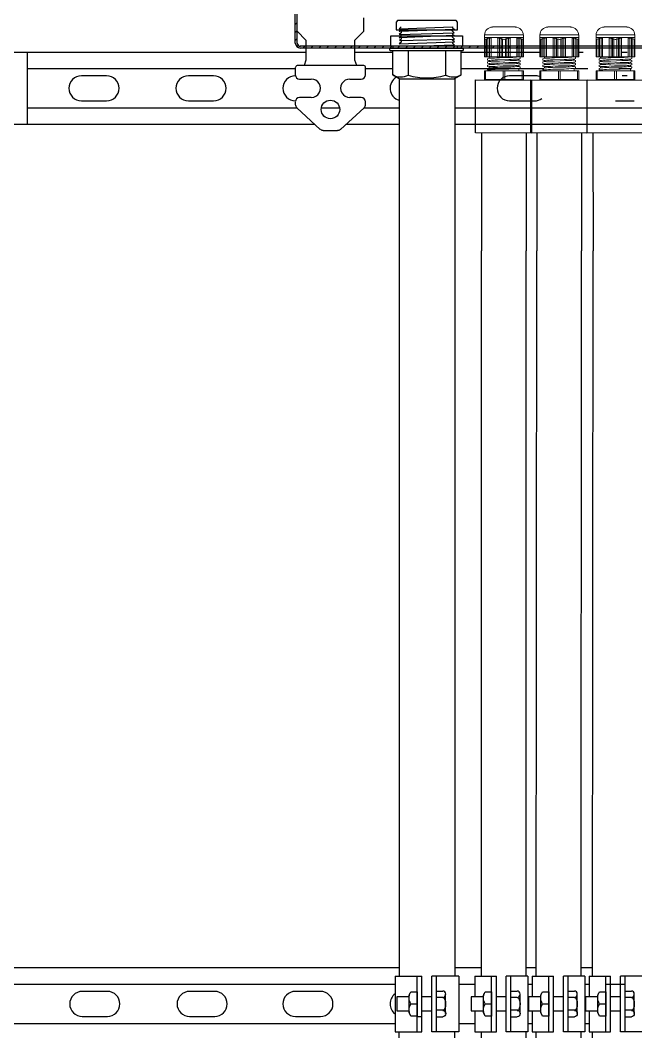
# Model space of a CAD drawing. Header units: feet. Extents: x -159 to 1687, y -48 to 1556.
# Drawn here: x 506.69 to 507.84, y 1042.743 to 1044.633 of the extents above; entities that cross this region are included whole.
import ezdxf

# ---------------------------------------------------------------- set-up
doc = ezdxf.new("R2010")
doc.units = ezdxf.units.FT
doc.header["$MEASUREMENT"] = 0
for name, color, linetype in [('E-COND-PVC', 4, 'Continuous'), ('E-DETL', 7, 'Continuous'), ('E-EQPM-CAB', 5, 'Continuous'), ('E-EQPM-HRDW', 253, 'Continuous')]:
    doc.layers.add(name, color=color, linetype=linetype)

# ---------------------------------------------------------------- blocks, each defined once
blk = doc.blocks.new('HSQN031')
blk.add_lwpolyline([(-0.398, 0.211), (-0.398, 0), (0.398, 0), (0.398, 0.211), (0.281, 0.266), (-0.281, 0.266)], close=True)
for points in [[(0, 0.211, 0.123587), (-0.199, 0.266, 0.085237), (-0.339, 0.239)], [(0.339, 0.239, 0.085237), (0.199, 0.266, 0.123587), (0, 0.211), (0, 0)]]:
    blk.add_lwpolyline(points, format="xyb")
blk = doc.blocks.new('Bolt Head 312')
for p, q in [((-0.289, 0), (-0.289, 0.141)), ((-0.289, 0), (0.289, 0)), ((-0.217, 0.203), (0.217, 0.203)), ((-0.144, 0.141), (-0.144, 0)), ((0.144, 0.141), (0.144, 0)), ((0.289, 0), (0.289, 0.141))]:
    blk.add_line(p, q)
for centre, major_axis, ratio in [((-0.217, 0.141), (-0.0722, 0), 0.866025), ((0, 0.141), (-0.144, 0), 0.433013)]:
    blk.add_ellipse(centre, major_axis=major_axis, ratio=ratio, start_param=3.141593, end_param=6.283185)
at = {"extrusion": (0, 0, -1)}
blk.add_ellipse((0.217, 0.141), major_axis=(0.0722, 0), ratio=0.866025, start_param=3.141593, end_param=6.283185, dxfattribs=at)

msp = doc.modelspace()

# ---------------------------------------------------------------- linework, layer by layer
at = {"layer": 'E-COND-PVC', "color": 111}
for points in [[(507.39783, 1044.52332), (507.39783, 1042.84676)], [(507.50199, 1044.52332), (507.50199, 1042.84676)]]:
    msp.add_lwpolyline(points, dxfattribs=at)
at = {"layer": 'E-COND-PVC'}
for points in [[(507.54087, 1044.52145), (507.645, 1044.52112), (507.645, 1044.42186), (507.54087, 1044.42219)], [(507.64421, 1044.52145), (507.74833, 1044.52112), (507.74833, 1044.42186), (507.64421, 1044.42219)], [(507.74916, 1044.52145), (507.85329, 1044.52112), (507.85329, 1044.42186), (507.74916, 1044.42219)]]:
    msp.add_lwpolyline(points, close=True, dxfattribs=at)
for points in [[(507.55185, 1044.42216), (507.55186, 1044.20221)], [(507.6355, 1044.42189), (507.63549, 1044.20221)], [(507.65519, 1044.42216), (507.65519, 1044.20221)], [(507.73884, 1044.42189), (507.73883, 1044.20221)], [(507.76014, 1044.42216), (507.76015, 1044.20221)], [(507.55188, 1042.84676), (507.55186, 1044.20221)], [(507.63551, 1042.84676), (507.63549, 1044.20221)], [(507.65425, 1042.84676), (507.65519, 1044.20221)], [(507.73788, 1042.84676), (507.73883, 1044.20221)], [(507.7592, 1042.84676), (507.76015, 1044.20221)], [(507.55191, 1041.04973), (507.55188, 1042.7426)], [(507.63554, 1041.04973), (507.63551, 1042.7426)], [(507.65299, 1041.04973), (507.65417, 1042.7426)], [(507.73662, 1041.04974), (507.73781, 1042.7426)], [(507.75795, 1041.04976), (507.75913, 1042.7426)]]:
    msp.add_lwpolyline(points, dxfattribs=at)
at = {"layer": 'E-COND-PVC', "color": 111}
for points in [[(506.73116, 1040.04977, 0.4142136), (507.39783, 1040.71644), (507.39783, 1042.7426)], [(507.12572, 1040.04977, 0.2663443), (507.50199, 1040.70602), (507.50199, 1042.7426)]]:
    msp.add_lwpolyline(points, format="xyb", dxfattribs=at)
at = {"layer": 'E-DETL', "ltscale": 0.05}
for points in [[(507.39237, 1044.61517), (507.50719, 1044.61517), (507.50719, 1044.62915), (507.50444, 1044.63238), (507.39499, 1044.63238), (507.39251, 1044.62959), (507.39237, 1044.61517)], [(507.40164, 1044.62043), (507.39791, 1044.61711), (507.49748, 1044.62027), (507.49753, 1044.61868), (507.50114, 1044.6156), (507.39823, 1044.61192), (507.4015, 1044.61502), (507.40143, 1044.61723)], [(507.38275, 1044.58432), (507.38275, 1044.60383), (507.51627, 1044.60383), (507.51627, 1044.58426), (507.38275, 1044.58432)], [(507.40161, 1044.61204), (507.40166, 1044.60951), (507.39802, 1044.60599), (507.50101, 1044.6096), (507.49735, 1044.61306), (507.49726, 1044.61546)], [(507.49747, 1044.60948), (507.49753, 1044.60704), (507.5006, 1044.60451), (507.39824, 1044.60011), (507.4017, 1044.60302), (507.40159, 1044.60612)], [(507.40148, 1044.60025), (507.40149, 1044.59763), (507.39846, 1044.59477), (507.50121, 1044.59778), (507.49752, 1044.60153), (507.49752, 1044.60438)], [(507.38617, 1044.58433), (507.38617, 1044.58069)], [(507.40151, 1044.59486), (507.40151, 1044.59173), (507.39802, 1044.58875), (507.5013, 1044.59243), (507.49755, 1044.59578), (507.4975, 1044.59767)], [(507.49744, 1044.59229), (507.49744, 1044.5901), (507.50125, 1044.58647), (507.44365, 1044.5843)], [(507.50659, 1044.58427), (507.50659, 1044.58071)], [(507.38188, 1044.57599), (507.38088, 1044.5772), (507.38088, 1044.58069)], [(507.38088, 1044.58069), (507.51813, 1044.58069)], [(507.51698, 1044.57599), (507.38188, 1044.57599)], [(507.39814, 1044.52312), (507.38612, 1044.53074), (507.38612, 1044.57599)], [(507.41492, 1044.57599), (507.41492, 1044.53027)], [(507.48475, 1044.57599), (507.48475, 1044.5303)], [(507.51326, 1044.57599), (507.51326, 1044.53025)], [(507.51698, 1044.57599), (507.51813, 1044.57762), (507.51813, 1044.58071)], [(507.51326, 1044.53025), (507.50168, 1044.52312)]]:
    msp.add_lwpolyline(points, dxfattribs=at)
at = {"layer": 'E-DETL'}
msp.add_lwpolyline([(507.39814, 1044.52312), (507.50168, 1044.52312)], dxfattribs=at)
at = {"layer": 'E-DETL', "ltscale": 0.05}
for centre, radius, start, end in [((507.40098, 1044.55876), 0.03172, 242.06236, 296.07428), ((507.44979, 1044.6422), 0.11723, 252.69733, 287.34959), ((507.49906, 1044.56097), 0.03385, 244.98484, 294.80343)]:
    msp.add_arc(centre, radius, start, end, dxfattribs=at)
at = {"layer": 'E-EQPM-CAB', "lineweight": 0}
for p, q in [((507.55769, 1044.56462), (507.55769, 1044.60545)), ((507.63019, 1044.60545), (507.55769, 1044.60545)), ((507.63019, 1044.60545), (507.63019, 1044.56462)), ((507.66103, 1044.56462), (507.66103, 1044.60545)), ((507.73353, 1044.60545), (507.66103, 1044.60545)), ((507.73353, 1044.60545), (507.73353, 1044.56462)), ((507.76598, 1044.56462), (507.76598, 1044.60545)), ((507.83848, 1044.60545), (507.76598, 1044.60545)), ((507.83848, 1044.60545), (507.83848, 1044.56462)), ((507.63019, 1044.56462), (507.55769, 1044.56462)), ((507.73353, 1044.56462), (507.66103, 1044.56462)), ((507.83848, 1044.56462), (507.76598, 1044.56462))]:
    msp.add_line(p, q, dxfattribs=at)
at = {"layer": 'E-EQPM-CAB', "lineweight": 25}
msp.add_line((507.33199, 1044.54801), (507.2074, 1044.54801), dxfattribs=at)
for points in [[(507.20406, 1044.5901), (507.20406, 1046.54061), (507.21323, 1046.54977), (508.83539, 1046.54977)], [(507.2074, 1044.5901), (507.2074, 1046.54061)], [(507.20406, 1044.6251), (507.2074, 1044.62843)], [(507.31532, 1044.59552), (507.33199, 1044.61218), (507.33199, 1044.63718)], [(507.20406, 1044.61052), (507.2074, 1044.61385)], [(507.2074, 1044.61218), (507.22365, 1044.59552)], [(507.20406, 1044.59552), (507.2074, 1044.59885)], [(507.20657, 1044.58385), (507.20907, 1044.58593)], [(508.83539, 1044.58426), (507.21323, 1044.58426)], [(507.21865, 1044.58093), (507.22198, 1044.58426)], [(507.22365, 1044.59552), (507.22365, 1044.55801), (507.22032, 1044.54801)], [(507.23323, 1044.58093), (507.23657, 1044.58426)], [(507.24823, 1044.58093), (507.25157, 1044.58426)], [(507.26282, 1044.58093), (507.26615, 1044.58426)], [(507.2774, 1044.58093), (507.28074, 1044.58426)], [(507.2924, 1044.58093), (507.29574, 1044.58426)], [(507.30699, 1044.58093), (507.31032, 1044.58426)], [(507.31865, 1044.54801), (507.31532, 1044.55801), (507.31532, 1044.59552)], [(507.32199, 1044.58093), (507.3249, 1044.58426)], [(507.33657, 1044.58093), (507.3399, 1044.58426)], [(507.35116, 1044.58093), (507.35449, 1044.58426)], [(507.36616, 1044.58093), (507.36949, 1044.58426)], [(507.38074, 1044.58093), (507.38407, 1044.58426)], [(507.39532, 1044.58093), (507.39866, 1044.58426)], [(507.41032, 1044.58093), (507.41366, 1044.58426)], [(507.42491, 1044.58093), (507.42824, 1044.58426)], [(507.43949, 1044.58093), (507.44283, 1044.58426)], [(507.45449, 1044.58093), (507.45783, 1044.58426)], [(507.46908, 1044.58093), (507.47241, 1044.58426)], [(507.48366, 1044.58093), (507.48699, 1044.58426)], [(507.49866, 1044.58093), (507.502, 1044.58426)], [(507.51325, 1044.58093), (507.51658, 1044.58426)], [(507.52825, 1044.58093), (507.53116, 1044.58426)], [(507.54283, 1044.58093), (507.54616, 1044.58426)], [(507.55741, 1044.58093), (507.56075, 1044.58426)], [(507.57242, 1044.58093), (507.57533, 1044.58426)], [(507.587, 1044.58093), (507.59033, 1044.58426)], [(507.60158, 1044.58093), (507.60492, 1044.58426)], [(507.61617, 1044.58093), (507.6195, 1044.58426)], [(508.83539, 1044.58093), (507.21323, 1044.58093)], [(507.20406, 1044.54468), (507.20406, 1044.53093)], [(507.33532, 1044.53093), (507.33532, 1044.54468)], [(507.21198, 1044.5226), (507.23365, 1044.5226)], [(507.30574, 1044.5226), (507.32699, 1044.5226)], [(507.23365, 1044.48843), (507.21198, 1044.48843)], [(507.32699, 1044.48843), (507.30574, 1044.48843)], [(507.20406, 1044.48009), (507.20406, 1044.47551)], [(507.20657, 1044.46926), (507.25073, 1044.42884)], [(507.28824, 1044.42884), (507.3324, 1044.46926)], [(507.33532, 1044.47551), (507.33532, 1044.48009)], [(507.25615, 1044.42676), (507.28282, 1044.42676)]]:
    msp.add_lwpolyline(points, dxfattribs=at)
at = {"layer": 'E-EQPM-CAB', "lineweight": 0}
for points in [[(507.61519, 1044.62045), (507.57269, 1044.62045)], [(507.71853, 1044.62045), (507.67603, 1044.62045)], [(507.82348, 1044.62045), (507.78098, 1044.62045)], [(507.55769, 1044.60045), (507.63019, 1044.60045)], [(507.56977, 1044.56462), (507.56977, 1044.60045)], [(507.58144, 1044.60004), (507.57561, 1044.60045), (507.57019, 1044.60004)], [(507.58228, 1044.60045), (507.58228, 1044.56462)], [(507.61769, 1044.60004), (507.61186, 1044.60045), (507.60644, 1044.60004)], [(507.61769, 1044.60045), (507.61769, 1044.56462)], [(507.66103, 1044.60045), (507.73353, 1044.60045)], [(507.67311, 1044.56462), (507.67311, 1044.60045)], [(507.68478, 1044.60004), (507.67894, 1044.60045), (507.67353, 1044.60004)], [(507.68561, 1044.60045), (507.68561, 1044.56462)], [(507.72103, 1044.60004), (507.7152, 1044.60045), (507.70978, 1044.60004)], [(507.72103, 1044.60045), (507.72103, 1044.56462)], [(507.76598, 1044.60045), (507.83848, 1044.60045)], [(507.77807, 1044.56462), (507.77807, 1044.60045)], [(507.78973, 1044.60004), (507.7839, 1044.60045), (507.77848, 1044.60004)], [(507.79057, 1044.60045), (507.79057, 1044.56462)], [(507.82598, 1044.60004), (507.82015, 1044.60045), (507.81473, 1044.60004)], [(507.82598, 1044.60045), (507.82598, 1044.56462)], [(507.55852, 1044.59837), (507.55769, 1044.59754), (507.55811, 1044.59712), (507.55852, 1044.59712), (507.56102, 1044.59795), (507.56102, 1044.59837), (507.56144, 1044.59837), (507.56144, 1044.56462)], [(507.55852, 1044.56462), (507.55852, 1044.59712)], [(507.56394, 1044.56462), (507.56394, 1044.5992), (507.56269, 1044.59837), (507.56186, 1044.59795)], [(507.56686, 1044.56462), (507.56686, 1044.60004), (507.56561, 1044.5992), (507.56436, 1044.59879)], [(507.58686, 1044.59879), (507.58603, 1044.5992), (507.58561, 1044.60004), (507.58519, 1044.60004)], [(507.58561, 1044.56462), (507.58561, 1044.60004)], [(507.58853, 1044.5992), (507.58853, 1044.56462)], [(507.58978, 1044.59795), (507.58853, 1044.59837)], [(507.59644, 1044.59795), (507.59561, 1044.59754), (507.59436, 1044.59712), (507.59353, 1044.59712), (507.59186, 1044.59754), (507.59103, 1044.59837), (507.59103, 1044.56462)], [(507.59644, 1044.56462), (507.59644, 1044.59837)], [(507.59686, 1044.59837), (507.59644, 1044.59837)], [(507.59978, 1044.5992), (507.59936, 1044.5992), (507.59894, 1044.59837), (507.59769, 1044.59795)], [(507.60228, 1044.56462), (507.60228, 1044.60004), (507.60186, 1044.5992), (507.60061, 1044.59879)], [(507.62311, 1044.59879), (507.62186, 1044.5992), (507.62103, 1044.60004), (507.62061, 1044.60004), (507.62061, 1044.56462)], [(507.62603, 1044.59795), (507.62478, 1044.59837), (507.62394, 1044.5992), (507.62353, 1044.5992), (507.62353, 1044.56462)], [(507.62936, 1044.59712), (507.62936, 1044.56462)], [(507.66186, 1044.59837), (507.66103, 1044.59754), (507.66144, 1044.59712), (507.66186, 1044.59712), (507.66436, 1044.59795), (507.66436, 1044.59837), (507.66478, 1044.59837), (507.66478, 1044.56462)], [(507.66186, 1044.56462), (507.66186, 1044.59712)], [(507.66728, 1044.56462), (507.66728, 1044.5992), (507.66603, 1044.59837), (507.66519, 1044.59795)], [(507.67019, 1044.56462), (507.67019, 1044.60004), (507.66894, 1044.5992), (507.66769, 1044.59879)], [(507.69019, 1044.59879), (507.68936, 1044.5992), (507.68894, 1044.60004), (507.68853, 1044.60004)], [(507.68894, 1044.56462), (507.68894, 1044.60004)], [(507.69186, 1044.5992), (507.69186, 1044.56462)], [(507.69311, 1044.59795), (507.69186, 1044.59837)], [(507.69978, 1044.59795), (507.69894, 1044.59754), (507.69769, 1044.59712), (507.69686, 1044.59712), (507.69519, 1044.59754), (507.69436, 1044.59837), (507.69436, 1044.56462)], [(507.69978, 1044.56462), (507.69978, 1044.59837)], [(507.70019, 1044.59837), (507.69978, 1044.59837)], [(507.70311, 1044.5992), (507.70269, 1044.5992), (507.70228, 1044.59837), (507.70103, 1044.59795)], [(507.70561, 1044.56462), (507.70561, 1044.60004), (507.70519, 1044.5992), (507.70394, 1044.59879)], [(507.72645, 1044.59879), (507.7252, 1044.5992), (507.72436, 1044.60004), (507.72395, 1044.60004), (507.72395, 1044.56462)], [(507.72936, 1044.59795), (507.72811, 1044.59837), (507.72728, 1044.5992), (507.72686, 1044.5992), (507.72686, 1044.56462)], [(507.7327, 1044.59712), (507.7327, 1044.56462)], [(507.76681, 1044.59837), (507.76598, 1044.59754), (507.7664, 1044.59712), (507.76681, 1044.59712), (507.76931, 1044.59795), (507.76931, 1044.59837), (507.76973, 1044.59837), (507.76973, 1044.56462)], [(507.76681, 1044.56462), (507.76681, 1044.59712)], [(507.77223, 1044.56462), (507.77223, 1044.5992), (507.77098, 1044.59837), (507.77015, 1044.59795)], [(507.77515, 1044.56462), (507.77515, 1044.60004), (507.7739, 1044.5992), (507.77265, 1044.59879)], [(507.79515, 1044.59879), (507.79432, 1044.5992), (507.7939, 1044.60004), (507.79348, 1044.60004)], [(507.7939, 1044.56462), (507.7939, 1044.60004)], [(507.79682, 1044.5992), (507.79682, 1044.56462)], [(507.79807, 1044.59795), (507.79682, 1044.59837)], [(507.80473, 1044.59795), (507.8039, 1044.59754), (507.80265, 1044.59712), (507.80182, 1044.59712), (507.80015, 1044.59754), (507.79932, 1044.59837), (507.79932, 1044.56462)], [(507.80473, 1044.56462), (507.80473, 1044.59837)], [(507.80515, 1044.59837), (507.80473, 1044.59837)], [(507.80807, 1044.5992), (507.80765, 1044.5992), (507.80723, 1044.59837), (507.80598, 1044.59795)], [(507.81057, 1044.56462), (507.81057, 1044.60004), (507.81015, 1044.5992), (507.8089, 1044.59879)], [(507.8314, 1044.59879), (507.83015, 1044.5992), (507.82932, 1044.60004), (507.8289, 1044.60004), (507.8289, 1044.56462)], [(507.83432, 1044.59795), (507.83307, 1044.59837), (507.83223, 1044.5992), (507.83182, 1044.5992), (507.83182, 1044.56462)], [(507.83765, 1044.59712), (507.83765, 1044.56462)], [(507.49241, 1044.58093), (507.40741, 1044.58093)], [(507.56352, 1044.56462), (507.56352, 1044.5642), (507.56602, 1044.56378), (507.56602, 1044.5617), (507.56311, 1044.56087), (507.56311, 1044.55837), (507.56602, 1044.55753)], [(507.56602, 1044.55545), (507.56602, 1044.55795), (507.56769, 1044.55795), (507.57019, 1044.55837), (507.57352, 1044.55837), (507.57728, 1044.55878), (507.58186, 1044.55878), (507.60269, 1044.55962), (507.60728, 1044.55962), (507.61186, 1044.56003), (507.61561, 1044.56003), (507.61853, 1044.56045), (507.62144, 1044.56045), (507.62436, 1044.56128), (507.62436, 1044.56378), (507.62186, 1044.56462), (507.62144, 1044.5642), (507.61978, 1044.5642), (507.61728, 1044.56378), (507.61436, 1044.56378), (507.61019, 1044.56337), (507.60561, 1044.56337), (507.59561, 1044.56295), (507.58519, 1044.56253), (507.58019, 1044.56253), (507.57603, 1044.56212), (507.56936, 1044.56212), (507.56727, 1044.5617), (507.56602, 1044.5617)], [(507.57394, 1044.56462), (507.56977, 1044.5642), (507.56811, 1044.5642), (507.56686, 1044.56378), (507.56602, 1044.56378)], [(507.66686, 1044.56462), (507.66686, 1044.5642), (507.66936, 1044.56378), (507.66936, 1044.5617), (507.66644, 1044.56087), (507.66644, 1044.55837), (507.66936, 1044.55753)], [(507.66936, 1044.55545), (507.66936, 1044.55795), (507.67103, 1044.55795), (507.67353, 1044.55837), (507.67686, 1044.55837), (507.68061, 1044.55878), (507.68519, 1044.55878), (507.70603, 1044.55962), (507.71061, 1044.55962), (507.7152, 1044.56003), (507.71895, 1044.56003), (507.72186, 1044.56045), (507.72478, 1044.56045), (507.7277, 1044.56128), (507.7277, 1044.56378), (507.7252, 1044.56462), (507.72478, 1044.5642), (507.72311, 1044.5642), (507.72061, 1044.56378), (507.7177, 1044.56378), (507.71353, 1044.56337), (507.70895, 1044.56337), (507.69894, 1044.56295), (507.68853, 1044.56253), (507.68353, 1044.56253), (507.67936, 1044.56212), (507.67269, 1044.56212), (507.67061, 1044.5617), (507.66936, 1044.5617)], [(507.67728, 1044.56462), (507.67311, 1044.5642), (507.67144, 1044.5642), (507.67019, 1044.56378), (507.66936, 1044.56378)], [(507.77181, 1044.56462), (507.77181, 1044.5642), (507.77432, 1044.56378), (507.77432, 1044.5617), (507.7714, 1044.56087), (507.7714, 1044.55837), (507.77432, 1044.55753)], [(507.77432, 1044.55545), (507.77432, 1044.55795), (507.77598, 1044.55795), (507.77848, 1044.55837), (507.78182, 1044.55837), (507.78557, 1044.55878), (507.79015, 1044.55878), (507.81098, 1044.55962), (507.81557, 1044.55962), (507.82015, 1044.56003), (507.8239, 1044.56003), (507.82682, 1044.56045), (507.82973, 1044.56045), (507.83265, 1044.56128), (507.83265, 1044.56378), (507.83015, 1044.56462), (507.82973, 1044.5642), (507.82807, 1044.5642), (507.82557, 1044.56378), (507.82265, 1044.56378), (507.81848, 1044.56337), (507.8139, 1044.56337), (507.8039, 1044.56295), (507.79348, 1044.56253), (507.78848, 1044.56253), (507.78432, 1044.56212), (507.77765, 1044.56212), (507.77557, 1044.5617), (507.77432, 1044.5617)], [(507.78223, 1044.56462), (507.77807, 1044.5642), (507.7764, 1044.5642), (507.77515, 1044.56378), (507.77432, 1044.56378)], [(507.62186, 1044.56087), (507.62186, 1044.55837), (507.61978, 1044.55837), (507.61728, 1044.55795), (507.61436, 1044.55795), (507.61019, 1044.55753), (507.60561, 1044.55753), (507.59561, 1044.55712), (507.58519, 1044.5567), (507.58019, 1044.5567), (507.57603, 1044.55628), (507.57227, 1044.55628), (507.56936, 1044.55587), (507.56602, 1044.55587), (507.56311, 1044.55503), (507.56311, 1044.55253), (507.56602, 1044.5517), (507.56602, 1044.54962), (507.56727, 1044.55003), (507.56936, 1044.55003), (507.57227, 1044.55045), (507.57603, 1044.55045), (507.58019, 1044.55087), (507.58519, 1044.55087), (507.59561, 1044.55128), (507.60561, 1044.5517), (507.61436, 1044.5517), (507.61728, 1044.55212), (507.61978, 1044.55212), (507.62144, 1044.55253), (507.62186, 1044.55253)], [(507.56602, 1044.54962), (507.56311, 1044.5492), (507.56311, 1044.5467), (507.56602, 1044.54587), (507.56602, 1044.54378)], [(507.62186, 1044.5467), (507.62144, 1044.5467), (507.61978, 1044.54628), (507.61769, 1044.54628), (507.61436, 1044.54587), (507.61061, 1044.54587), (507.60644, 1044.54545), (507.59644, 1044.54545), (507.58603, 1044.54503), (507.58144, 1044.54462), (507.57311, 1044.54462), (507.57019, 1044.5442), (507.56769, 1044.5442), (507.56644, 1044.54378), (507.56311, 1044.54295), (507.56311, 1044.54087), (507.56394, 1044.54045), (507.56602, 1044.54003)], [(507.56602, 1044.5517), (507.56644, 1044.55212), (507.56769, 1044.55212), (507.57019, 1044.55253), (507.57352, 1044.55253), (507.57728, 1044.55295), (507.58186, 1044.55295), (507.60269, 1044.55378), (507.60728, 1044.55378), (507.61186, 1044.5542), (507.61853, 1044.5542), (507.62061, 1044.55462), (507.62144, 1044.55462), (507.62436, 1044.55545), (507.62436, 1044.55795), (507.62186, 1044.55878)], [(507.56602, 1044.54587), (507.56644, 1044.54628), (507.57019, 1044.54628), (507.57352, 1044.5467), (507.57728, 1044.5467), (507.58186, 1044.54712), (507.59228, 1044.54753), (507.60269, 1044.54753), (507.60728, 1044.54795), (507.61186, 1044.54795), (507.61561, 1044.54837), (507.61853, 1044.54837), (507.62061, 1044.54878), (507.62144, 1044.54878), (507.62436, 1044.54962), (507.62436, 1044.55212), (507.62186, 1044.55253), (507.62186, 1044.55462)], [(507.56602, 1044.53837), (507.56602, 1044.54003), (507.56644, 1044.54003), (507.56769, 1044.54045), (507.57019, 1044.54045), (507.57352, 1044.54087), (507.57728, 1044.54087), (507.58186, 1044.54128), (507.59228, 1044.54128), (507.60269, 1044.5417), (507.60728, 1044.54212), (507.61186, 1044.54212), (507.61561, 1044.54253), (507.62061, 1044.54253), (507.62144, 1044.54295), (507.62436, 1044.54378), (507.62436, 1044.54587), (507.62186, 1044.5467), (507.62186, 1044.54878)], [(507.7252, 1044.56087), (507.7252, 1044.55837), (507.72311, 1044.55837), (507.72061, 1044.55795), (507.7177, 1044.55795), (507.71353, 1044.55753), (507.70895, 1044.55753), (507.69894, 1044.55712), (507.68853, 1044.5567), (507.68353, 1044.5567), (507.67936, 1044.55628), (507.67561, 1044.55628), (507.67269, 1044.55587), (507.66936, 1044.55587), (507.66644, 1044.55503), (507.66644, 1044.55253), (507.66936, 1044.5517), (507.66936, 1044.54962), (507.67061, 1044.55003), (507.67269, 1044.55003), (507.67561, 1044.55045), (507.67936, 1044.55045), (507.68353, 1044.55087), (507.68853, 1044.55087), (507.69894, 1044.55128), (507.70895, 1044.5517), (507.7177, 1044.5517), (507.72061, 1044.55212), (507.72311, 1044.55212), (507.72478, 1044.55253), (507.7252, 1044.55253)], [(507.66936, 1044.54962), (507.66644, 1044.5492), (507.66644, 1044.5467), (507.66936, 1044.54587), (507.66936, 1044.54378)], [(507.7252, 1044.5467), (507.72478, 1044.5467), (507.72311, 1044.54628), (507.72103, 1044.54628), (507.7177, 1044.54587), (507.71395, 1044.54587), (507.70978, 1044.54545), (507.69978, 1044.54545), (507.68936, 1044.54503), (507.68478, 1044.54462), (507.67644, 1044.54462), (507.67353, 1044.5442), (507.67103, 1044.5442), (507.66978, 1044.54378), (507.66644, 1044.54295), (507.66644, 1044.54087), (507.66728, 1044.54045), (507.66936, 1044.54003)], [(507.66936, 1044.5517), (507.66978, 1044.55212), (507.67103, 1044.55212), (507.67353, 1044.55253), (507.67686, 1044.55253), (507.68061, 1044.55295), (507.68519, 1044.55295), (507.70603, 1044.55378), (507.71061, 1044.55378), (507.7152, 1044.5542), (507.72186, 1044.5542), (507.72395, 1044.55462), (507.72478, 1044.55462), (507.7277, 1044.55545), (507.7277, 1044.55795), (507.7252, 1044.55878)], [(507.66936, 1044.54587), (507.66978, 1044.54628), (507.67353, 1044.54628), (507.67686, 1044.5467), (507.68061, 1044.5467), (507.68519, 1044.54712), (507.69561, 1044.54753), (507.70603, 1044.54753), (507.71061, 1044.54795), (507.7152, 1044.54795), (507.71895, 1044.54837), (507.72186, 1044.54837), (507.72395, 1044.54878), (507.72478, 1044.54878), (507.7277, 1044.54962), (507.7277, 1044.55212), (507.7252, 1044.55253), (507.7252, 1044.55462)], [(507.66936, 1044.53837), (507.66936, 1044.54003), (507.66978, 1044.54003), (507.67103, 1044.54045), (507.67353, 1044.54045), (507.67686, 1044.54087), (507.68061, 1044.54087), (507.68519, 1044.54128), (507.69561, 1044.54128), (507.70603, 1044.5417), (507.71061, 1044.54212), (507.7152, 1044.54212), (507.71895, 1044.54253), (507.72395, 1044.54253), (507.72478, 1044.54295), (507.7277, 1044.54378), (507.7277, 1044.54587), (507.7252, 1044.5467), (507.7252, 1044.54878)], [(507.83015, 1044.56087), (507.83015, 1044.55837), (507.82807, 1044.55837), (507.82557, 1044.55795), (507.82265, 1044.55795), (507.81848, 1044.55753), (507.8139, 1044.55753), (507.8039, 1044.55712), (507.79348, 1044.5567), (507.78848, 1044.5567), (507.78432, 1044.55628), (507.78057, 1044.55628), (507.77765, 1044.55587), (507.77432, 1044.55587), (507.7714, 1044.55503), (507.7714, 1044.55253), (507.77432, 1044.5517), (507.77432, 1044.54962), (507.77557, 1044.55003), (507.77765, 1044.55003), (507.78057, 1044.55045), (507.78432, 1044.55045), (507.78848, 1044.55087), (507.79348, 1044.55087), (507.8039, 1044.55128), (507.8139, 1044.5517), (507.82265, 1044.5517), (507.82557, 1044.55212), (507.82807, 1044.55212), (507.82973, 1044.55253), (507.83015, 1044.55253)], [(507.77432, 1044.54962), (507.7714, 1044.5492), (507.7714, 1044.5467), (507.77432, 1044.54587), (507.77432, 1044.54378)], [(507.83015, 1044.5467), (507.82973, 1044.5467), (507.82807, 1044.54628), (507.82598, 1044.54628), (507.82265, 1044.54587), (507.8189, 1044.54587), (507.81473, 1044.54545), (507.80473, 1044.54545), (507.79432, 1044.54503), (507.78973, 1044.54462), (507.7814, 1044.54462), (507.77848, 1044.5442), (507.77598, 1044.5442), (507.77473, 1044.54378), (507.7714, 1044.54295), (507.7714, 1044.54087), (507.77223, 1044.54045), (507.77432, 1044.54003)], [(507.77432, 1044.5517), (507.77473, 1044.55212), (507.77598, 1044.55212), (507.77848, 1044.55253), (507.78182, 1044.55253), (507.78557, 1044.55295), (507.79015, 1044.55295), (507.81098, 1044.55378), (507.81557, 1044.55378), (507.82015, 1044.5542), (507.82682, 1044.5542), (507.8289, 1044.55462), (507.82973, 1044.55462), (507.83265, 1044.55545), (507.83265, 1044.55795), (507.83015, 1044.55878)], [(507.77432, 1044.54587), (507.77473, 1044.54628), (507.77848, 1044.54628), (507.78182, 1044.5467), (507.78557, 1044.5467), (507.79015, 1044.54712), (507.80057, 1044.54753), (507.81098, 1044.54753), (507.81557, 1044.54795), (507.82015, 1044.54795), (507.8239, 1044.54837), (507.82682, 1044.54837), (507.8289, 1044.54878), (507.82973, 1044.54878), (507.83265, 1044.54962), (507.83265, 1044.55212), (507.83015, 1044.55253), (507.83015, 1044.55462)], [(507.77432, 1044.53837), (507.77432, 1044.54003), (507.77473, 1044.54003), (507.77598, 1044.54045), (507.77848, 1044.54045), (507.78182, 1044.54087), (507.78557, 1044.54087), (507.79015, 1044.54128), (507.80057, 1044.54128), (507.81098, 1044.5417), (507.81557, 1044.54212), (507.82015, 1044.54212), (507.8239, 1044.54253), (507.8289, 1044.54253), (507.82973, 1044.54295), (507.83265, 1044.54378), (507.83265, 1044.54587), (507.83015, 1044.5467), (507.83015, 1044.54878)], [(507.63019, 1044.52212), (507.55769, 1044.52212), (507.55769, 1044.53837), (507.63019, 1044.53837)], [(507.55936, 1044.52212), (507.55936, 1044.53837)], [(507.59228, 1044.52212), (507.59228, 1044.53837)], [(507.59561, 1044.53837), (507.59561, 1044.52212)], [(507.62186, 1044.53837), (507.62186, 1044.54295)], [(507.62811, 1044.52212), (507.62811, 1044.53837)], [(507.63019, 1044.52212), (507.63019, 1044.53837)], [(507.73353, 1044.52212), (507.66103, 1044.52212), (507.66103, 1044.53837), (507.73353, 1044.53837)], [(507.66269, 1044.52212), (507.66269, 1044.53837)], [(507.69561, 1044.52212), (507.69561, 1044.53837)], [(507.69894, 1044.53837), (507.69894, 1044.52212)], [(507.7252, 1044.53837), (507.7252, 1044.54295)], [(507.73145, 1044.52212), (507.73145, 1044.53837)], [(507.73353, 1044.52212), (507.73353, 1044.53837)], [(507.83848, 1044.52212), (507.76598, 1044.52212), (507.76598, 1044.53837), (507.83848, 1044.53837)], [(507.76765, 1044.52212), (507.76765, 1044.53837)], [(507.80057, 1044.52212), (507.80057, 1044.53837)], [(507.8039, 1044.53837), (507.8039, 1044.52212)], [(507.83015, 1044.53837), (507.83015, 1044.54295)], [(507.8364, 1044.52212), (507.8364, 1044.53837)], [(507.83848, 1044.52212), (507.83848, 1044.53837)], [(507.55936, 1044.52128), (507.62811, 1044.52128)], [(507.66269, 1044.52128), (507.73145, 1044.52128)], [(507.76765, 1044.52128), (507.8364, 1044.52128)]]:
    msp.add_lwpolyline(points, dxfattribs=at)
for points in [[(507.56997, 1044.59987, 0.0061178), (507.56958, 1044.60026, 0.0015576), (507.56844, 1044.59966)], [(507.60627, 1044.60009, 0.0037895), (507.60519, 1044.60045), (507.60519, 1044.56462)], [(507.67331, 1044.59987, 0.0061178), (507.67291, 1044.60026, 0.0015576), (507.67177, 1044.59966)], [(507.70961, 1044.60009, 0.0037895), (507.70853, 1044.60045), (507.70853, 1044.56462)], [(507.77826, 1044.59987, 0.0061178), (507.77787, 1044.60026, 0.0015576), (507.77673, 1044.59966)], [(507.81456, 1044.60009, 0.0037895), (507.81348, 1044.60045), (507.81348, 1044.56462)], [(507.58853, 1044.5992), (507.58811, 1044.5992, 0.0044585), (507.58699, 1044.59899)], [(507.60048, 1044.59899, 0.0044585), (507.59936, 1044.5992), (507.59936, 1044.56462)], [(507.62644, 1044.56462), (507.62644, 1044.59837), (507.62686, 1044.59795), (507.62936, 1044.59712), (507.62978, 1044.59712), (507.63019, 1044.59754), (507.62936, 1044.59795), (507.62936, 1044.59837, -0.0067859), (507.63006, 1044.59804)], [(507.69186, 1044.5992), (507.69144, 1044.5992, 0.0044585), (507.69032, 1044.59899)], [(507.70382, 1044.59899, 0.0044585), (507.70269, 1044.5992), (507.70269, 1044.56462)], [(507.72978, 1044.56462), (507.72978, 1044.59837), (507.7302, 1044.59795), (507.7327, 1044.59712), (507.73311, 1044.59712), (507.73353, 1044.59754), (507.7327, 1044.59795), (507.7327, 1044.59837, -0.0067859), (507.7334, 1044.59804)], [(507.79682, 1044.5992), (507.7964, 1044.5992, 0.0044585), (507.79528, 1044.59899)], [(507.80877, 1044.59899, 0.0044585), (507.80765, 1044.5992), (507.80765, 1044.56462)], [(507.83473, 1044.56462), (507.83473, 1044.59837), (507.83515, 1044.59795), (507.83765, 1044.59712), (507.83807, 1044.59712), (507.83848, 1044.59754), (507.83765, 1044.59795), (507.83765, 1044.59837, -0.0067859), (507.83835, 1044.59804)]]:
    msp.add_lwpolyline(points, format="xyb", dxfattribs=at)
at = {"layer": 'E-EQPM-CAB', "lineweight": 25}
msp.add_circle((507.26969, 1044.46613), 0.01729, dxfattribs=at)
at = {"layer": 'E-EQPM-CAB', "lineweight": 0}
for centre, radius, start, end in [((507.57248, 1044.60524), 0.01479, 90, 180), ((507.61499, 1044.60524), 0.01479, 360, 90), ((507.67582, 1044.60524), 0.01479, 90, 180), ((507.71832, 1044.60524), 0.01479, 360, 90), ((507.78077, 1044.60524), 0.01479, 90, 180), ((507.82328, 1044.60524), 0.01479, 360, 90), ((507.60747, 1044.52612), 0.07849, 108.68735, 109.55584), ((507.48509, 1044.53989), 0.11425, 31.44227, 31.81623), ((507.70196, 1044.53989), 0.11425, 148.18377, 148.55773), ((507.6333, 1044.58401), 0.02269, 134.25213, 135.65421), ((507.51663, 1044.41936), 0.20734, 60.403, 60.75998), ((507.7108, 1044.52612), 0.07849, 108.68735, 109.55584), ((507.58842, 1044.53989), 0.11425, 31.44227, 31.81623), ((507.8053, 1044.53989), 0.11425, 148.18377, 148.55773), ((507.73664, 1044.58401), 0.02269, 134.25213, 135.65421), ((507.61996, 1044.41936), 0.20734, 60.403, 60.75998), ((507.81576, 1044.52612), 0.07849, 108.68735, 109.55584), ((507.69338, 1044.53989), 0.11425, 31.44227, 31.81623), ((507.91025, 1044.53989), 0.11425, 148.18377, 148.55773), ((507.84159, 1044.58401), 0.02269, 134.25213, 135.65421), ((507.72492, 1044.41936), 0.20734, 60.403, 60.75998), ((507.5654, 1044.57109), 0.02812, 104.95753, 106.51271), ((507.55665, 1044.58899), 0.01021, 60.86461, 63.33039), ((507.55706, 1044.58816), 0.01271, 54.64626, 56.76584), ((507.55624, 1044.58692), 0.01645, 49.11373, 50.86704), ((507.57623, 1044.55565), 0.0448, 100.32716, 101.82116), ((507.57457, 1044.55565), 0.0448, 78.17884, 79.67284), ((507.60415, 1044.53233), 0.0702, 105.77054, 106.73199), ((507.60123, 1044.53654), 0.06225, 99.82228, 100.88139), ((507.58582, 1044.53654), 0.06225, 79.11861, 80.17772), ((507.58332, 1044.53233), 0.0702, 73.26801, 74.22946), ((507.61249, 1044.55565), 0.0448, 100.32716, 101.82116), ((507.61082, 1044.55565), 0.0448, 78.17884, 79.67284), ((507.63123, 1044.58692), 0.01645, 129.13296, 130.88627), ((507.63041, 1044.58816), 0.01271, 123.23416, 125.35374), ((507.63082, 1044.58899), 0.01021, 116.66961, 119.13539), ((507.66873, 1044.57109), 0.02812, 104.95753, 106.51271), ((507.65998, 1044.58899), 0.01021, 60.86461, 63.33039), ((507.6604, 1044.58816), 0.01271, 54.64626, 56.76584), ((507.65957, 1044.58692), 0.01645, 49.11373, 50.86704), ((507.67957, 1044.55565), 0.0448, 100.32716, 101.82116), ((507.6779, 1044.55565), 0.0448, 78.17884, 79.67284), ((507.70748, 1044.53233), 0.0702, 105.77054, 106.73199), ((507.70456, 1044.53654), 0.06225, 99.82228, 100.88139), ((507.68916, 1044.53654), 0.06225, 79.11861, 80.17772), ((507.68666, 1044.53233), 0.0702, 73.26801, 74.22946), ((507.71582, 1044.55565), 0.0448, 100.32716, 101.82116), ((507.71415, 1044.55565), 0.0448, 78.17884, 79.67284), ((507.73457, 1044.58692), 0.01645, 129.13296, 130.88627), ((507.73374, 1044.58816), 0.01271, 123.23416, 125.35374), ((507.73416, 1044.58899), 0.01021, 116.66961, 119.13539), ((507.77369, 1044.57109), 0.02812, 104.95753, 106.51271), ((507.76494, 1044.58899), 0.01021, 60.86461, 63.33039), ((507.76535, 1044.58816), 0.01271, 54.64626, 56.76584), ((507.76453, 1044.58692), 0.01645, 49.11373, 50.86704), ((507.78452, 1044.55565), 0.0448, 100.32716, 101.82116), ((507.78286, 1044.55565), 0.0448, 78.17884, 79.67284), ((507.81244, 1044.53233), 0.0702, 105.77054, 106.73199), ((507.80952, 1044.53654), 0.06225, 99.82228, 100.88139), ((507.79411, 1044.53654), 0.06225, 79.11861, 80.17772), ((507.79161, 1044.53233), 0.0702, 73.26801, 74.22946), ((507.82078, 1044.55565), 0.0448, 100.32716, 101.82116), ((507.81911, 1044.55565), 0.0448, 78.17884, 79.67284), ((507.83952, 1044.58692), 0.01645, 129.13296, 130.88627), ((507.8387, 1044.58816), 0.01271, 123.23416, 125.35374), ((507.83911, 1044.58899), 0.01021, 116.66961, 119.13539), ((507.40762, 1044.58031), 0.000625, 89.99986, 180.00014), ((507.49262, 1044.58031), 0.000625, 359.99986, 90.00014), ((507.55915, 1044.52191), 0.000625, 179.99986, 270.00014), ((507.6279, 1044.52191), 0.000625, 269.99986, 0.00014), ((507.66248, 1044.52191), 0.000625, 179.99986, 270.00014), ((507.73124, 1044.52191), 0.000625, 269.99986, 0.00014), ((507.76744, 1044.52191), 0.000625, 179.99986, 270.00014), ((507.83619, 1044.52191), 0.000625, 269.99986, 0.00014)]:
    msp.add_arc(centre, radius, start, end, dxfattribs=at)
at = {"layer": 'E-EQPM-CAB', "lineweight": 25}
for centre, radius, start, end in [((507.21344, 1044.59031), 0.00938, 180.00006, 269.99994), ((507.21344, 1044.59031), 0.00604, 179.99974, 270.00026), ((507.20761, 1044.54489), 0.00313, 89.99996, 180.00004), ((507.3322, 1044.54489), 0.00313, 359.99996, 90.00004), ((507.21219, 1044.53114), 0.00813, 180.00001, 269.99999), ((507.3272, 1044.53114), 0.00813, 270.00001, 359.99999), ((507.23386, 1044.50572), 0.01729, 269.99999, 90.00001), ((507.30594, 1044.50572), 0.01729, 89.99999, 270.00001), ((507.21219, 1044.4803), 0.00813, 90.00001, 179.99999), ((507.3272, 1044.4803), 0.00813, 0.00001, 89.99999), ((507.21219, 1044.47572), 0.00813, 179.99998, 227.50493), ((507.3272, 1044.47572), 0.00813, 312.49507, 0.00002), ((507.25636, 1044.4353), 0.00813, 227.50488, 269.99999), ((507.28303, 1044.4353), 0.00813, 270.00001, 312.49512)]:
    msp.add_arc(centre, radius, start, end, dxfattribs=at)
at = {"layer": 'E-EQPM-HRDW', "color": 7}
for p, q in [((507.39049, 1042.84676), (507.44062, 1042.84676)), ((507.39049, 1042.84676), (507.39049, 1042.7426)), ((507.43187, 1042.7426), (507.43187, 1042.84676)), ((507.44062, 1042.7426), (507.44062, 1042.84676)), ((507.50933, 1042.84676), (507.4592, 1042.84676)), ((507.4592, 1042.7426), (507.4592, 1042.84676)), ((507.46795, 1042.7426), (507.46795, 1042.84676)), ((507.50933, 1042.84676), (507.50933, 1042.7426)), ((507.5395, 1042.84676), (507.57958, 1042.84676)), ((507.5395, 1042.84676), (507.5395, 1042.8077)), ((507.57083, 1042.7426), (507.57083, 1042.84676)), ((507.57958, 1042.7426), (507.57958, 1042.84676)), ((507.63825, 1042.84676), (507.59816, 1042.84676)), ((507.59816, 1042.7426), (507.59816, 1042.84676)), ((507.60691, 1042.7426), (507.60691, 1042.84676)), ((507.63825, 1042.84676), (507.63825, 1042.7426)), ((507.64631, 1042.84676), (507.6864, 1042.84676)), ((507.64631, 1042.84676), (507.64631, 1042.8077)), ((507.67765, 1042.7426), (507.67765, 1042.84676)), ((507.6864, 1042.7426), (507.6864, 1042.84676)), ((507.74507, 1042.84676), (507.70498, 1042.84676)), ((507.70498, 1042.7426), (507.70498, 1042.84676)), ((507.71373, 1042.7426), (507.71373, 1042.84676)), ((507.74507, 1042.84676), (507.74507, 1042.7426)), ((507.75289, 1042.84676), (507.79298, 1042.84676)), ((507.75289, 1042.84676), (507.75289, 1042.8077)), ((507.78423, 1042.7426), (507.78423, 1042.84676)), ((507.79298, 1042.7426), (507.79298, 1042.84676)), ((507.85165, 1042.84676), (507.81156, 1042.84676)), ((507.81156, 1042.7426), (507.81156, 1042.84676)), ((507.82031, 1042.7426), (507.82031, 1042.84676)), ((507.5395, 1042.78166), (507.5395, 1042.7426)), ((507.64631, 1042.78166), (507.64631, 1042.7426)), ((507.75289, 1042.78166), (507.75289, 1042.7426)), ((507.39049, 1042.7426), (507.44062, 1042.7426)), ((507.50933, 1042.7426), (507.4592, 1042.7426)), ((507.5395, 1042.7426), (507.57958, 1042.7426)), ((507.63825, 1042.7426), (507.59816, 1042.7426)), ((507.64631, 1042.7426), (507.6864, 1042.7426)), ((507.74507, 1042.7426), (507.70498, 1042.7426)), ((507.75289, 1042.7426), (507.79298, 1042.7426)), ((507.85165, 1042.7426), (507.81156, 1042.7426))]:
    msp.add_line(p, q, dxfattribs=at)
at = {"layer": 'E-EQPM-HRDW'}
msp.add_line((507.39049, 1042.83114), (506.1374, 1042.83114), dxfattribs=at)
for points in [[(506.1374, 1044.57343), (507.22365, 1044.57343)], [(506.70393, 1044.43801), (506.70393, 1044.57343)], [(507.31532, 1044.57343), (507.38612, 1044.57343)], [(507.51326, 1044.57343), (507.65992, 1044.57343)], [(507.73242, 1044.57343), (507.74201, 1044.57343)], [(507.81451, 1044.57343), (507.82368, 1044.57343)], [(507.20406, 1044.54218), (506.70393, 1044.54218)], [(507.38612, 1044.54218), (507.33532, 1044.54218)], [(507.66825, 1044.54218), (507.51326, 1044.54218)], [(507.75034, 1044.54218), (507.72659, 1044.54218)], [(507.83201, 1044.54218), (507.80868, 1044.54218)], [(507.82409, 1044.52914), (507.81451, 1044.52914)], [(506.70393, 1044.46926), (507.20656, 1044.46926)], [(507.25269, 1044.46926), (507.2867, 1044.46926)], [(507.33241, 1044.46926), (507.39783, 1044.46926)], [(507.50199, 1044.46926), (508.54621, 1044.46926)], [(507.24071, 1044.43801), (506.1374, 1044.43801)], [(507.39783, 1044.43801), (507.29826, 1044.43801)], [(508.54621, 1044.43801), (507.50199, 1044.43801)], [(506.1374, 1042.86239), (507.39783, 1042.86239)], [(507.50199, 1042.86239), (507.55188, 1042.86239)], [(507.63549, 1042.86239), (507.65426, 1042.86239)], [(507.73789, 1042.86239), (507.75921, 1042.86239)], [(507.5395, 1042.83114), (507.50933, 1042.83114)], [(507.64631, 1042.83114), (507.63825, 1042.83114)], [(507.75289, 1042.83114), (507.74507, 1042.83114)], [(507.82031, 1042.83114), (507.78423, 1042.83114)], [(507.43187, 1042.77126), (507.44062, 1042.77126)], [(506.1374, 1042.75822), (507.39049, 1042.75822)], [(507.50933, 1042.75822), (507.5395, 1042.75822)], [(507.63825, 1042.75822), (507.64631, 1042.75822)], [(507.74507, 1042.75822), (507.75289, 1042.75822)]]:
    msp.add_lwpolyline(points, dxfattribs=at)
for points in [[(506.80443, 1044.4823), (506.85134, 1044.4823, 1), (506.85134, 1044.52914), (506.80443, 1044.52914, 1)], [(507.00443, 1044.4823), (507.05134, 1044.4823, 1), (507.05134, 1044.52914), (507.00443, 1044.52914, 1)], [(506.80602, 1042.77126), (506.85294, 1042.77126, 1), (506.85294, 1042.8181), (506.80602, 1042.8181, 1)], [(507.0065, 1042.77126), (507.05342, 1042.77126, 1), (507.05342, 1042.8181), (507.0065, 1042.8181, 1)], [(507.20409, 1042.77126), (507.25101, 1042.77126, 1), (507.25101, 1042.8181), (507.20409, 1042.8181, 1)]]:
    msp.add_lwpolyline(points, format="xyb", close=True, dxfattribs=at)
for points in [[(507.20443, 1044.52914, 1), (507.20443, 1044.4823)], [(507.39319, 1044.52626, 0.6677847), (507.39783, 1044.48325)], [(507.65992, 1044.52751, 0.0940072), (507.65134, 1044.52914), (507.60443, 1044.52914, 1), (507.60443, 1044.4823), (507.65134, 1044.4823, 0.1528551), (507.6647, 1044.48648)], [(507.80228, 1044.4824, 0.0229166), (507.80443, 1044.4823), (507.83696, 1044.4823)], [(507.39049, 1042.8135, 0.5038672), (507.39049, 1042.77586, 0.5038672)], [(507.60691, 1042.81809, 0.0054739), (507.6064, 1042.8181)], [(507.62384, 1042.81031, 0.0050254), (507.62352, 1042.81066)], [(507.71373, 1042.81809, 0.0054739), (507.71322, 1042.8181)], [(507.73065, 1042.81031, 0.0050254), (507.73034, 1042.81066)], [(507.82031, 1042.81809, 0.0054739), (507.8198, 1042.8181)], [(507.83724, 1042.81031, 0.0050254), (507.83692, 1042.81066)], [(507.6064, 1042.77126, 0.0054739), (507.60691, 1042.77127)], [(507.62352, 1042.77871, 0.0050254), (507.62384, 1042.77905)], [(507.71322, 1042.77126, 0.0054739), (507.71373, 1042.77127)], [(507.73034, 1042.77871, 0.0050254), (507.73065, 1042.77905)], [(507.8198, 1042.77126, 0.0054739), (507.82031, 1042.77127)], [(507.83692, 1042.77871, 0.0050254), (507.83724, 1042.77905)]]:
    msp.add_lwpolyline(points, format="xyb", dxfattribs=at)
at = {"layer": 'E-EQPM-HRDW', "color": 7}
for points in [[(507.41667, 1042.8077), (507.39381, 1042.8077), (507.39381, 1042.78166), (507.41667, 1042.78166)], [(507.4592, 1042.8077), (507.44062, 1042.8077)], [(507.55564, 1042.8077), (507.53277, 1042.8077), (507.53277, 1042.78166), (507.55564, 1042.78166)], [(507.59816, 1042.8077), (507.57958, 1042.8077)], [(507.66245, 1042.8077), (507.63959, 1042.8077), (507.63959, 1042.78166), (507.66245, 1042.78166)], [(507.70498, 1042.8077), (507.6864, 1042.8077)], [(507.76903, 1042.8077), (507.74617, 1042.8077), (507.74617, 1042.78166), (507.76903, 1042.78166)], [(507.81156, 1042.8077), (507.79298, 1042.8077)], [(507.44062, 1042.78166), (507.4592, 1042.78166)], [(507.57958, 1042.78166), (507.59816, 1042.78166)], [(507.6864, 1042.78166), (507.70498, 1042.78166)], [(507.79298, 1042.78166), (507.81156, 1042.78166)]]:
    msp.add_lwpolyline(points, dxfattribs=at)

# ---------------------------------------------------------------- block references
for name, p, xscale, yscale, zscale, rotation in [('HSQN031', (507.43187, 1042.79468), -0.05721511174421177, 0.05721511174421177, 0.05721511174421177, 90), ('Bolt Head 312', (507.46795, 1042.79468), -0.08333333333333333, 0.08333333333333333, 0.08333333333333333, 270), ('HSQN031', (507.57083, 1042.79468), -0.05721511174421177, 0.05721511174421177, 0.05721511174421177, 90), ('Bolt Head 312', (507.60691, 1042.79468), -0.08333333333333333, 0.08333333333333333, 0.08333333333333333, 270), ('HSQN031', (507.67765, 1042.79468), -0.05721511174421177, 0.05721511174421177, 0.05721511174421177, 90), ('Bolt Head 312', (507.71373, 1042.79468), -0.08333333333333333, 0.08333333333333333, 0.08333333333333333, 270), ('HSQN031', (507.78423, 1042.79468), -0.05721511174421177, 0.05721511174421177, 0.05721511174421177, 90), ('Bolt Head 312', (507.82031, 1042.79468), -0.08333333333333333, 0.08333333333333333, 0.08333333333333333, 270)]:
    msp.add_blockref(name, p, dxfattribs=dict(at, xscale=xscale, yscale=yscale, zscale=zscale, rotation=rotation))

doc.saveas('drawing.dxf')
